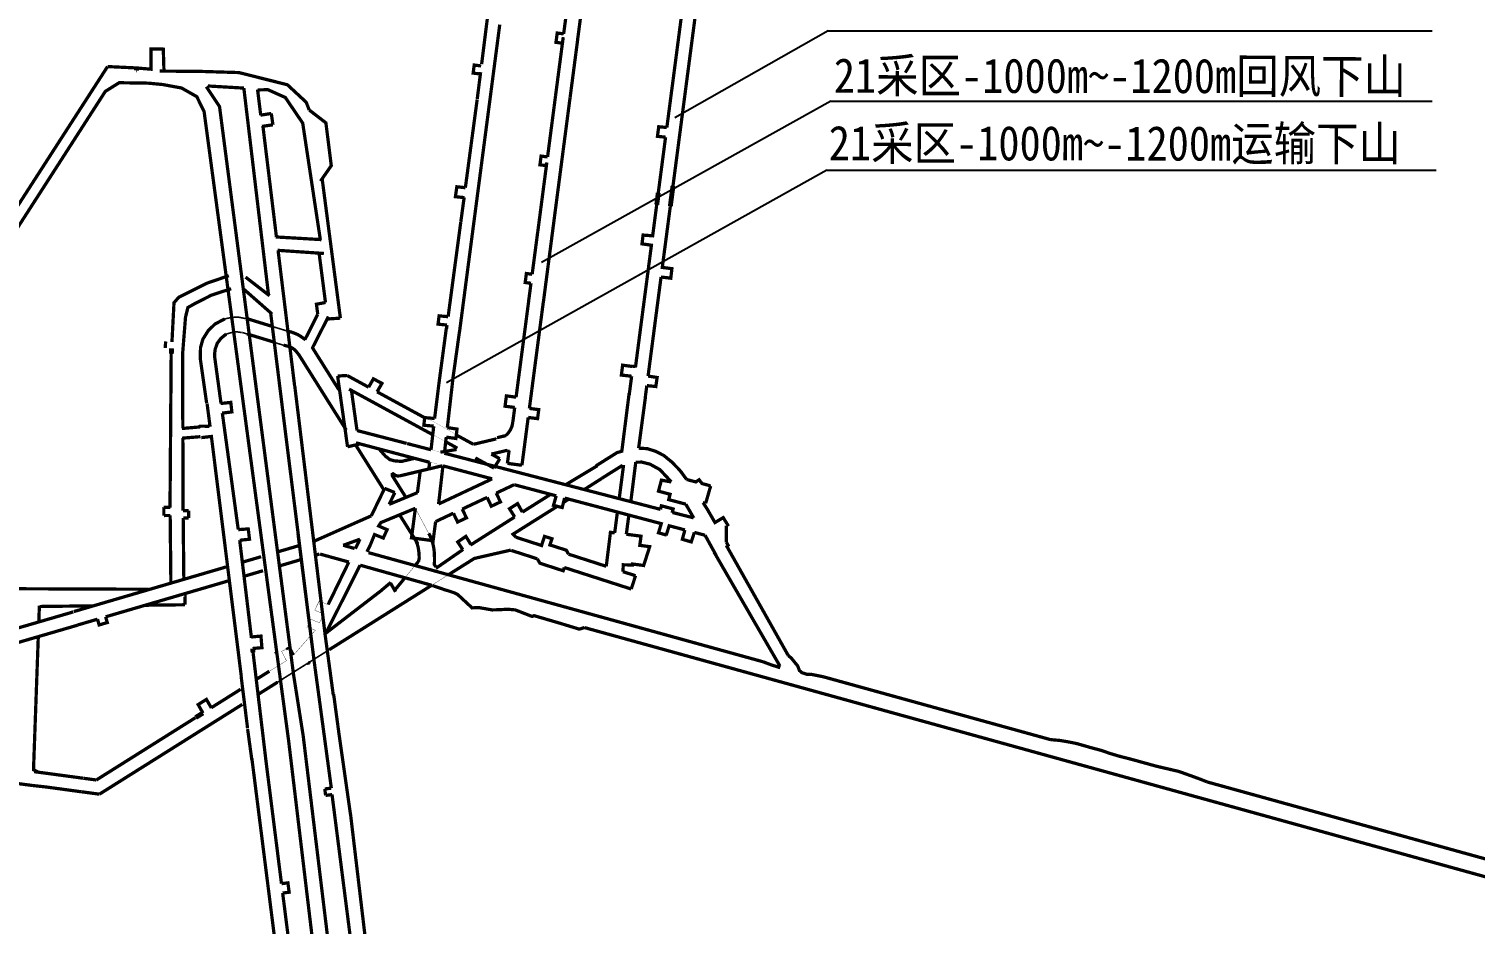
# Model space of a CAD drawing. Extents: x 39491721 to 39501025, y 3850790 to 3853755.
# Drawn here: x 39499094.2 to 39499538.7, y 3853036.1 to 3853311.4 of the extents above; entities that cross this region are included whole.
import ezdxf

# ---------------------------------------------------------------- set-up
doc = ezdxf.new("R2010")
doc.units = 0
doc.header["$MEASUREMENT"] = 0
for name, color, linetype in [('岩巷', 7, 'Continuous'), ('岩巷道名', 7, 'Continuous'), ('月末色框', 7, 'Continuous'), ('煤巷', 7, 'Continuous')]:
    doc.layers.add(name, color=color, linetype=linetype)
doc.layers.add('煤巷ZSLK0900DCJ', color=7, linetype='Continuous', lineweight=0)
doc.styles.add('HZ', font='', dxfattribs={"width": 0.8})
doc.styles.get('HZ').set_extended_font_data('SimSun')

msp = doc.modelspace()

# ---------------------------------------------------------------- linework, layer by layer
at = {"lineweight": -3}
for p, q in [((39499339.85, 3853310.75), (39499292.69, 3853284.05)), ((39499339.85, 3853310.75), (39499525.45, 3853310.75)), ((39499340.67, 3853289.16), (39499251.76, 3853239.55)), ((39499340.67, 3853289.16), (39499525.45, 3853289.16)), ((39499339.43, 3853267.99), (39499222.58, 3853202.59)), ((39499339.43, 3853267.99), (39499526.75, 3853267.99))]:
    msp.add_line(p, q, dxfattribs=at)
at = {"layer": '岩巷', "color": 23}
for points, const_width in [([(39499233.35, 3853300.57), (39499237.52, 3853333.82)], 1), ([(39499300.33, 3853325.56), (39499295.98, 3853292.35)], 1), ([(39499258.56, 3853309.86), (39499260.43, 3853324.15)], 1), ([(39499264.89, 3853323.57), (39499262.86, 3853308.18)], 1), ([(39499235.84, 3853289.13), (39499238.92, 3853312.7)], 1), ([(39499294.7, 3853314.93), (39499291.78, 3853292.57)], 1), ([(39499256.07, 3853290.87), (39499258.43, 3853308.87)], 1), ([(39499258.18, 3853306.99), (39499256.2, 3853307.25), (39499256.58, 3853310.12), (39499258.56, 3853309.86)], 1), ([(39499262.89, 3853308.29), (39499260.54, 3853290.3)], 1), ([(39499135.71, 3853298.76), (39499135.52, 3853305.17), (39499131.76, 3853305.25), (39499131.72, 3853299), (39499129.08, 3853299.22), (39499126.77, 3853299.43)], 1), ([(39499118.39, 3853299.81), (39498994.9, 3853108.21)], 1), ([(39499118.39, 3853299.81), (39499127.32, 3853299.38)], 1), ([(39499127.27, 3853298.74), (39499127.32, 3853299.38)], 1.5), ([(39499127.48, 3853298.75), (39499127.27, 3853298.76)], 1.5), ([(39499127.48, 3853298.75), (39499127.27, 3853298.76)], 1.5), ([(39499127.29, 3853298.6), (39499127.32, 3853299.38)], 1.5), ([(39499180.37, 3853286.45), (39499179.43, 3853288.85), (39499173.65, 3853294.22), (39499158.76, 3853297.96), (39499146.39, 3853298.34), (39499134.39, 3853298.41)], 1), ([(39499233.21, 3853300), (39499231.07, 3853300.28), (39499230.75, 3853297.8), (39499232.94, 3853297.52)], 1), ([(39499232, 3853289.84), (39499233.04, 3853298.09)], 1), ([(39499019.53, 3853139.56), (39499117.71, 3853292.19), (39499121.97, 3853294.84), (39499130.86, 3853294.71), (39499135.28, 3853294.29), (39499141.12, 3853293.22), (39499145.81, 3853290.56), (39499148.06, 3853285.94), (39499174.04, 3853092.47)], 1), ([(39499175.54, 3853112.91), (39499152.8, 3853287.51), (39499148.72, 3853293.62)], 1), ([(39499149.19, 3853293.84), (39499160.27, 3853293.19)], 1), ([(39499167.85, 3853229.65), (39499160.27, 3853293.19)], 1), ([(39499165.46, 3853284.89), (39499164.48, 3853292.76)], 1), ([(39499164.49, 3853292.62), (39499167.66, 3853292.7), (39499173.02, 3853290.3), (39499178.36, 3853282.42), (39499183.79, 3853246.52)], 1), ([(39499230.61, 3853279.46), (39499231.98, 3853289.69)], 1), ([(39499234.21, 3853276.69), (39499235.86, 3853289.29)], 1), ([(39499253.61, 3853272.02), (39499256.07, 3853290.86)], 1), ([(39499260.53, 3853290.27), (39499256.5, 3853259.46)], 1), ([(39499291.81, 3853292.84), (39499290.27, 3853281.07)], 1), ([(39499295.98, 3853292.34), (39499292.16, 3853263.12)], 1), ([(39499168.71, 3853285.37), (39499165.35, 3853284.87)], 1), ([(39499169.22, 3853281.9), (39499168.71, 3853285.37)], 1), ([(39499183.82, 3853264.55), (39499187.14, 3853269.34), (39499185.49, 3853282.5), (39499180.37, 3853286.45)], 1), ([(39499165.85, 3853281.41), (39499169.22, 3853281.9)], 1), ([(39499170.29, 3853247.41), (39499166.13, 3853281.54)], 1), ([(39499290.27, 3853281.07), (39499287.77, 3853281.31), (39499287.39, 3853278.36), (39499289.88, 3853278.1)], 1), ([(39499228.35, 3853262.56), (39499230.61, 3853279.46)], 1), ([(39499231.74, 3853257.83), (39499234.21, 3853276.69)], 1), ([(39499289.88, 3853278.1), (39499287.64, 3853261)], 1), ([(39499253.26, 3853269.34), (39499251.27, 3853269.6), (39499251.62, 3853272.28), (39499253.61, 3853272.02)], 1), ([(39499252.38, 3853262.64), (39499253.39, 3853270.33)], 1), ([(39499257.85, 3853269.75), (39499256.5, 3853259.46)], 1), ([(39499189.94, 3853222.46), (39499184.34, 3853265.29)], 1), ([(39499228.05, 3853259.51), (39499225.3, 3853259.8), (39499225.73, 3853262.85), (39499228.35, 3853262.56)], 1), ([(39499250.56, 3853248.66), (39499252.38, 3853262.64)], 1), ([(39499292.16, 3853263.12), (39499291.34, 3853256.87)], 1.5), ([(39499226.95, 3853252.05), (39499227.98, 3853259.6)], 1), ([(39499256.5, 3853259.46), (39499252.31, 3853227.24)], 1), ([(39499287.64, 3853261), (39499287.17, 3853257.36)], 1.5), ([(39499230.91, 3853251.49), (39499231.74, 3853257.84)], 1), ([(39499287.16, 3853257.35), (39499285.91, 3853247.77), (39499282.97, 3853248), (39499282.64, 3853245.3), (39499285.53, 3853244.87), (39499284.68, 3853238.39)], 1), ([(39499291.34, 3853256.85), (39499288.87, 3853238.05), (39499291.83, 3853237.67), (39499291.48, 3853234.74), (39499288.49, 3853235.1)], 1), ([(39499223.05, 3853222.9), (39499226.94, 3853252)], 1), ([(39499226.57, 3853218.35), (39499230.92, 3853251.6)], 1), ([(39499184.08, 3853246.6), (39499170.09, 3853247.42)], 1), ([(39499248.88, 3853235.95), (39499250.56, 3853248.76)], 1), ([(39499184.87, 3853242.34), (39499170.66, 3853243.31)], 1), ([(39499175.88, 3853201.58), (39499170.79, 3853243.3)], 1), ([(39499183.46, 3853241.99), (39499185.36, 3853227.27)], 1), ([(39499248.52, 3853233.17), (39499246.74, 3853233.41), (39499247.1, 3853236.18), (39499248.88, 3853235.95)], 1), ([(39499284.69, 3853238.41), (39499282.22, 3853219.59)], 1), ([(39499138.74, 3853227.1), (39499140.25, 3853228.86), (39499149.05, 3853233.24), (39499155.66, 3853235.51)], 1), ([(39499142.35, 3853222.77), (39499143.08, 3853225.73), (39499145.31, 3853226.98), (39499150.29, 3853229.51), (39499156.38, 3853231.51)], 1), ([(39499160.1, 3853231.5), (39499168.99, 3853223.68)], 1), ([(39499160.81, 3853235.07), (39499168.19, 3853229.33)], 1), ([(39499247.81, 3853227.81), (39499248.52, 3853233.17)], 1), ([(39499288.49, 3853235.1), (39499286.4, 3853219.16)], 1), ([(39499138.18, 3853215.14), (39499138.82, 3853227.45)], 1), ([(39499185.4, 3853227.27), (39499182.59, 3853226.74), (39499182.98, 3853223.68)], 1), ([(39499244.56, 3853202.92), (39499247.83, 3853227.86)], 1), ([(39499252.29, 3853227.28), (39499249.02, 3853202.34)], 1), ([(39499141.45, 3853211.45), (39499142.36, 3853222.91)], 1), ([(39499160.8, 3853222.33), (39499158.35, 3853222.8), (39499156.3, 3853222.64), (39499154.42, 3853222.22)], 0.5), ([(39499168.51, 3853224.1), (39499172.84, 3853189.06), (39499181.87, 3853117.01), (39499176.93, 3853156.02)], 1), ([(39499182.98, 3853223.68), (39499179.05, 3853215.85)], 1), ([(39499186.27, 3853222.96), (39499181.28, 3853213.15)], 1), ([(39499189.94, 3853222.46), (39499185.88, 3853222.18)], 1), ([(39499222.71, 3853220.32), (39499219.95, 3853220.61), (39499220.28, 3853223.16), (39499223.05, 3853222.9)], 1), ([(39499154.42, 3853222.22), (39499151.44, 3853220.67), (39499149.34, 3853218.63), (39499147.69, 3853216), (39499146.96, 3853213.42), (39499146.87, 3853210.07)], 1), ([(39499159.65, 3853218.03), (39499157.76, 3853218.3), (39499156.75, 3853218.08)], 0.5), ([(39499169.31, 3853219.81), (39499161.1, 3853222.35)], 1), ([(39499173.91, 3853218.39), (39499161.1, 3853222.35)], 0.5), ([(39499179.25, 3853215.8), (39499177.76, 3853216.85), (39499176.88, 3853217.38), (39499175.97, 3853217.77), (39499174.86, 3853218.19), (39499173.88, 3853218.41)], 1), ([(39499220.23, 3853202.37), (39499222.5, 3853219.36)], 1), ([(39499222.55, 3853219.12), (39499222.71, 3853220.32)], 1), ([(39499224.59, 3853204.38), (39499226.6, 3853218.75)], 1), ([(39499282.22, 3853219.59), (39499280.64, 3853207.47)], 1), ([(39499286.66, 3853221.1), (39499284.5, 3853204.64)], 1), ([(39499136.25, 3853215.29), (39499136.1, 3853213.29)], 1), ([(39499154.86, 3853217.57), (39499153.22, 3853216.23), (39499152.1, 3853214.74), (39499151.47, 3853212.92), (39499151.3, 3853211.53), (39499151.26, 3853210.61)], 1), ([(39499156.75, 3853218.08), (39499154.86, 3853217.57)], 0.5), ([(39499172.58, 3853214.09), (39499159.77, 3853218.05)], 0.5), ([(39499169.79, 3853215.01), (39499161.29, 3853217.59)], 1), ([(39499177.08, 3853211.32), (39499176.68, 3853211.84), (39499176.23, 3853212.38), (39499175.52, 3853213.03), (39499174.87, 3853213.41), (39499173.91, 3853213.8), (39499172.52, 3853214.15)], 1), ([(39499189.48, 3853200.42), (39499181.26, 3853213.51)], 1), ([(39499137.58, 3853164.2), (39499137.94, 3853211.59)], 1), ([(39499137.99, 3853211.48), (39499138.07, 3853213.15)], 1.5), ([(39499141.52, 3853188.55), (39499141.44, 3853211.6)], 1), ([(39499148.85, 3853196.28), (39499146.87, 3853210.15)], 1), ([(39499153.26, 3853196.22), (39499151.26, 3853210.85)], 1), ([(39499191.74, 3853188.05), (39499177.07, 3853211.39)], 1), ([(39499192.01, 3853204.83), (39499189.09, 3853204.65)], 1), ([(39499189.09, 3853204.65), (39499192.14, 3853182.9)], 1), ([(39499198.62, 3853201.23), (39499192.01, 3853204.83)], 1), ([(39499279.84, 3853207.58), (39499276.68, 3853207.99), (39499276.3, 3853204.95), (39499279.45, 3853204.6)], 1), ([(39499279.45, 3853204.6), (39499278.68, 3853198.69)], 1), ([(39499280.98, 3853207.77), (39499279.84, 3853207.58)], 1), ([(39499284.5, 3853204.64), (39499287.28, 3853204.21), (39499286.89, 3853201.43), (39499284.12, 3853201.71)], 1), ([(39499175.92, 3853201.6), (39499185.25, 3853125.12)], 1), ([(39499203.9, 3853194.47), (39499192.61, 3853200.63)], 1), ([(39499195.05, 3853187.9), (39499193.34, 3853200.23)], 1), ([(39499201.22, 3853199.81), (39499202.72, 3853202.4), (39499200.09, 3853203.79), (39499198.62, 3853201.23)], 1), ([(39499218.9, 3853191.61), (39499220.23, 3853202.37)], 1), ([(39499222.81, 3853188.79), (39499224.59, 3853204.38)], 1), ([(39499243.94, 3853198.16), (39499244.56, 3853202.92)], 1), ([(39499249.04, 3853202.44), (39499248.02, 3853194.7)], 1), ([(39499284.12, 3853201.71), (39499283.63, 3853198.01)], 1), ([(39499149.9, 3853189.05), (39499148.97, 3853196.19)], 1), ([(39499153.15, 3853196.21), (39499156.26, 3853196.55), (39499156.59, 3853193.63), (39499153.62, 3853193.25)], 1), ([(39499207.68, 3853196.28), (39499201.22, 3853199.81)], 1), ([(39499215.85, 3853191.83), (39499207.68, 3853196.28)], 1), ([(39499243.52, 3853194.99), (39499240.55, 3853195.38), (39499240.96, 3853198.55), (39499243.94, 3853198.16)], 1), ([(39499278.7, 3853199.47), (39499276.38, 3853181.14)], 1), ([(39499283.72, 3853198.41), (39499281.6, 3853182.48)], 1), ([(39499156.53, 3853172.3), (39499153.66, 3853193.26)], 1), ([(39499218.33, 3853186.61), (39499203.9, 3853194.47)], 1), ([(39499218.63, 3853189.25), (39499215.59, 3853189.53), (39499215.85, 3853191.87), (39499218.9, 3853191.61)], 1), ([(39499225.7, 3853186.61), (39499215.84, 3853192.12)], 0.05), ([(39499242.93, 3853190.44), (39499243.52, 3853194.99)], 1), ([(39499247.66, 3853191.93), (39499245.74, 3853177.22)], 1), ([(39499247.66, 3853191.93), (39499250.54, 3853191.55), (39499250.9, 3853194.33), (39499248.02, 3853194.7)], 1), ([(39499149.64, 3853189.22), (39499146.8, 3853189.24), (39499146.58, 3853188.99), (39499141.26, 3853188.53)], 1), ([(39499210.31, 3853183.94), (39499195.05, 3853187.9)], 1), ([(39499217.8, 3853181.99), (39499218.63, 3853189.25)], 1), ([(39499222.47, 3853185.87), (39499225.44, 3853185.46), (39499225.79, 3853188.36), (39499222.81, 3853188.79)], 1), ([(39499240.73, 3853186.32), (39499241.14, 3853186.71), (39499241.59, 3853187.2)], 1), ([(39499240.73, 3853186.32), (39499241.14, 3853186.71), (39499241.59, 3853187.2)], 1), ([(39499241.59, 3853187.2), (39499242.19, 3853188.1), (39499242.69, 3853189.24), (39499242.92, 3853190.44)], 1), ([(39499141.28, 3853185.55), (39499146.95, 3853186.01)], 1), ([(39499141.61, 3853163.22), (39499141.53, 3853185.57)], 1), ([(39499159.5, 3853112.23), (39499150.3, 3853186.08), (39499147.2, 3853185.72)], 1), ([(39499192.14, 3853182.9), (39499195.98, 3853183.79)], 1), ([(39499209.46, 3853180.22), (39499194.73, 3853184.12)], 1), ([(39499203.31, 3853169.66), (39499194.85, 3853183.12)], 1), ([(39499217.8, 3853181.99), (39499210.45, 3853183.9)], 1), ([(39499222.22, 3853184.52), (39499217.78, 3853186.99)], 0.05), ([(39499221.91, 3853180.92), (39499222.47, 3853185.87)], 1), ([(39499225.89, 3853182.48), (39499222.31, 3853184.44)], 1), ([(39499230.83, 3853183.66), (39499225.57, 3853186.53)], 1), ([(39499230.83, 3853183.66), (39499237.84, 3853185.33)], 1), ([(39499238.12, 3853185.7), (39499240.79, 3853186.34)], 1), ([(39499238.12, 3853185.7), (39499240.79, 3853186.34)], 1), ([(39499238.12, 3853185.7), (39499238.19, 3853185.41)], 1), ([(39499238.12, 3853185.7), (39499238.19, 3853185.41)], 1), ([(39499281.6, 3853182.48), (39499284.22, 3853182.33), (39499286.78, 3853181.53), (39499289.34, 3853180.22), (39499291.73, 3853178.27), (39499293.78, 3853176.19), (39499294.89, 3853174.9)], 1), ([(39499201.75, 3853182.33), (39499203.79, 3853180.01), (39499205.15, 3853178.96), (39499206.46, 3853178.6), (39499207.56, 3853178.5), (39499208.98, 3853178.38)], 1), ([(39499208.73, 3853178.4), (39499212.74, 3853179.35)], 1), ([(39499217.36, 3853178.13), (39499209.38, 3853180.24)], 1), ([(39499217.13, 3853176.08), (39499217.36, 3853178.13)], 1), ([(39499221.74, 3853180.84), (39499217.53, 3853182.11)], 0.05), ([(39499220.67, 3853181.24), (39499225.67, 3853182.08)], 1), ([(39499244.38, 3853175.08), (39499221.91, 3853180.92)], 1), ([(39499237.16, 3853176.34), (39499231.4, 3853179.48)], 1), ([(39499236.34, 3853180.65), (39499239.12, 3853181.32)], 1), ([(39499238.93, 3853179.24), (39499236.34, 3853180.65)], 1), ([(39499236.36, 3853180.66), (39499241.3, 3853181.83)], 1), ([(39499238.93, 3853179.24), (39499237.16, 3853176.34)], 1), ([(39499241.79, 3853181.77), (39499241.27, 3853177.8)], 1), ([(39499268.46, 3853177.02), (39499274.94, 3853181.09), (39499276.43, 3853181.55)], 1), ([(39499279.19, 3853166.03), (39499280.72, 3853178.17)], 1), ([(39499280.72, 3853178.17), (39499282.6, 3853178.19), (39499285.09, 3853177.56), (39499288.1, 3853175.9), (39499289.93, 3853173.96), (39499291.01, 3853172.79)], 1), ([(39499205.55, 3853174.18), (39499206.14, 3853174.61), (39499206.99, 3853174.04), (39499207.57, 3853173.93), (39499208.58, 3853174)], 1), ([(39499210.08, 3853167.34), (39499205.71, 3853174.3)], 1), ([(39499208.33, 3853173.99), (39499221.33, 3853177.08)], 1), ([(39499214.53, 3853175.78), (39499213.61, 3853168.75)], 1), ([(39499221.98, 3853176.88), (39499217.34, 3853178.31)], 0.05), ([(39499220.12, 3853165.3), (39499221.46, 3853177.04)], 1), ([(39499236.58, 3853173.04), (39499221.46, 3853177.04)], 1), ([(39499241.27, 3853177.8), (39499245.74, 3853177.22)], 1), ([(39499288.33, 3853163.66), (39499244.38, 3853175.08)], 1), ([(39499259.17, 3853171.24), (39499268.89, 3853177.06)], 1), ([(39499270.21, 3853173.16), (39499276.63, 3853177.19)], 1), ([(39499275.63, 3853166.96), (39499276.98, 3853177.32)], 1), ([(39499290.04, 3853173.84), (39499291.64, 3853172.09)], 1), ([(39499158.36, 3853158.84), (39499156.53, 3853172.31)], 1), ([(39499158.56, 3853157.43), (39499158.37, 3853158.81), (39499156.53, 3853172.31)], 1), ([(39499199.45, 3853161.68), (39499203.54, 3853170.12)], 1), ([(39499203.54, 3853170.12), (39499206.68, 3853168.82)], 1), ([(39499220.12, 3853165.3), (39499236.58, 3853173.04)], 1), ([(39499237.85, 3853168.66), (39499243.35, 3853171.25)], 1), ([(39499250.55, 3853169.34), (39499243.35, 3853171.25)], 1), ([(39499256.28, 3853167.82), (39499250.55, 3853169.34)], 1), ([(39499264.89, 3853169.75), (39499270.21, 3853173.13)], 1), ([(39499296.09, 3853165.26), (39499290.84, 3853166.66), (39499291.27, 3853168.3), (39499287.7, 3853169.26), (39499288.6, 3853172.64), (39499291.64, 3853172.09)], 1), ([(39499204.93, 3853165.2), (39499206.68, 3853168.82)], 1), ([(39499204.93, 3853165.2), (39499213.62, 3853168.8)], 1), ([(39499205.87, 3853165.59), (39499205.44, 3853166.26)], 1), ([(39499205.87, 3853165.59), (39499205.67, 3853165.91)], 1), ([(39499210.08, 3853167.34), (39499209.93, 3853167.59)], 1), ([(39499227.4, 3853163.75), (39499235.05, 3853167.34)], 1), ([(39499237.85, 3853168.66), (39499239.13, 3853165.95), (39499236.32, 3853164.63), (39499235.05, 3853167.34)], 1), ([(39499243.51, 3853161.32), (39499241.91, 3853163.87), (39499244.4, 3853165.43), (39499245.87, 3853162.81)], 1), ([(39499243.87, 3853155.09), (39499243, 3853156.04), (39499256.61, 3853164.6)], 1), ([(39499245.87, 3853162.81), (39499254.56, 3853168.28)], 1), ([(39499253.81, 3853168.02), (39499254.33, 3853168.34)], 1), ([(39499258.85, 3853167.14), (39499258.11, 3853164.23), (39499255.43, 3853164.89), (39499256.28, 3853167.82)], 1), ([(39499258.51, 3853165.8), (39499260.11, 3853166.8)], 1), ([(39499290.23, 3853155.74), (39499287.71, 3853156.46), (39499288.56, 3853159.27), (39499258.85, 3853167.14)], 1), ([(39499259.95, 3853166.6), (39499260.22, 3853166.77)], 1), ([(39499291.9, 3853162.59), (39499292.21, 3853163.79), (39499288.59, 3853164.75), (39499288.33, 3853163.66)], 1), ([(39499296.09, 3853165.26), (39499298.55, 3853161)], 1), ([(39499308.56, 3853158.66), (39499308.95, 3853158.91), (39499307.59, 3853161.13), (39499305.06, 3853159.61), (39499302.69, 3853163.72), (39499301.4, 3853165.74)], 1), ([(39499137.67, 3853164.28), (39499135.67, 3853164.26)], 1), ([(39499135.67, 3853164.26), (39499135.69, 3853161.76)], 1), ([(39499135.69, 3853161.76), (39499137.69, 3853161.78)], 1), ([(39499137.85, 3853140.98), (39499137.63, 3853161.78)], 1), ([(39499143.33, 3853163.27), (39499141.61, 3853163.28)], 1), ([(39499141.63, 3853160.98), (39499143.32, 3853160.97)], 1), ([(39499141.83, 3853142.14), (39499141.63, 3853160.98)], 1), ([(39499143.32, 3853160.97), (39499143.33, 3853163.27)], 1), ([(39499199.45, 3853161.68), (39499181.83, 3853153.86)], 1), ([(39499202.17, 3853159.51), (39499212.99, 3853163.99)], 1), ([(39499213.76, 3853153.04), (39499208.14, 3853161.98)], 1), ([(39499213.76, 3853153.04), (39499208.14, 3853161.98)], 1), ([(39499212.99, 3853163.99), (39499211.8, 3853154.9), (39499218.44, 3853154.03), (39499219.21, 3853159.9)], 1), ([(39499217.09, 3853156.27), (39499212.99, 3853163.99)], 0.1), ([(39499219.21, 3853159.9), (39499224.68, 3853162.48)], 1), ([(39499227.4, 3853163.75), (39499228.68, 3853161.04), (39499225.96, 3853159.76), (39499224.68, 3853162.48)], 1), ([(39499229.89, 3853152.67), (39499243.51, 3853161.32)], 1), ([(39499274.24, 3853156.43), (39499275.08, 3853162.84)], 1), ([(39499275.08, 3853162.73), (39499275.09, 3853162.83)], 1), ([(39499277.82, 3853156.01), (39499278.59, 3853161.91)], 1), ([(39499278.67, 3853161.88), (39499278.67, 3853161.89)], 1), ([(39499298.51, 3853161.06), (39499292, 3853162.7)], 1), ([(39499159, 3853154.16), (39499162.01, 3853154.48), (39499161.63, 3853157.65), (39499158.56, 3853157.43)], 1), ([(39499199.17, 3853152.77), (39499200.44, 3853155.92), (39499203.12, 3853154.84), (39499204.3, 3853157.42), (39499201.71, 3853158.55), (39499202.55, 3853159.85)], 1), ([(39499219.27, 3853145.98), (39499218.84, 3853146.64), (39499218.86, 3853147.91), (39499218.85, 3853149.69), (39499218.72, 3853151.33), (39499218.39, 3853153.06), (39499217.94, 3853154.48), (39499217.48, 3853155.6), (39499217.09, 3853156.27)], 1), ([(39499271.65, 3853146.15), (39499272.94, 3853156.6), (39499274.24, 3853156.43)], 1), ([(39499277.82, 3853156.01), (39499282.33, 3853155.42), (39499281.96, 3853152.59), (39499285, 3853152.2), (39499283.15, 3853146.41), (39499279.75, 3853146.85), (39499279.72, 3853146.56), (39499276.9, 3853146.62), (39499276.76, 3853144.51)], 1), ([(39499295.82, 3853157.34), (39499290.98, 3853158.62), (39499290.08, 3853155.7)], 1), ([(39499298.72, 3853156.58), (39499297.78, 3853153.65), (39499295.04, 3853154.46), (39499295.82, 3853157.34)], 1), ([(39499302.02, 3853155.7), (39499298.72, 3853156.58)], 1), ([(39499305.42, 3853149.53), (39499302.02, 3853155.7)], 1), ([(39499308.56, 3853158.66), (39499308.56, 3853153.55), (39499308.56, 3853153.55), (39499308.56, 3853153.55), (39499308.56, 3853153.55), (39499308.56, 3853153.55), (39499308.56, 3853153.55)], 1), ([(39499162.61, 3853124.12), (39499159, 3853154.16)], 1), ([(39499177.77, 3853152.67), (39499170.64, 3853150.58)], 1), ([(39499195.96, 3853154.49), (39499190.81, 3853152.61)], 1), ([(39499190.81, 3853152.61), (39499194.32, 3853151.64)], 1), ([(39499195.96, 3853154.49), (39499194.55, 3853151.58)], 1), ([(39499194.55, 3853151.58), (39499195.96, 3853154.49)], 0.1), ([(39499199.17, 3853152.77), (39499198.08, 3853150.6)], 1), ([(39499213.96, 3853147.58), (39499214.17, 3853148.72), (39499214.11, 3853150.23), (39499213.85, 3853151.95), (39499213.52, 3853153.12), (39499213.17, 3853153.98)], 1), ([(39499219.29, 3853145.53), (39499227.68, 3853151.35)], 1), ([(39499227.55, 3853151.29), (39499226, 3853153.63), (39499228.5, 3853155.36), (39499230.05, 3853152.86)], 1), ([(39499243.86, 3853155.1), (39499251.77, 3853152.55), (39499252.67, 3853155.36), (39499254.96, 3853154.63), (39499254.96, 3853154.63)], 1), ([(39499251.77, 3853152.55), (39499252.67, 3853155.36), (39499254.96, 3853154.63), (39499254.34, 3853152.72), (39499259.39, 3853151.1), (39499260.05, 3853149.89)], 1), ([(39499327.58, 3853118.73), (39499308.54, 3853152.59)], 1), ([(39499309.32, 3853152.24), (39499308.56, 3853153.55)], 1), ([(39499309.32, 3853152.24), (39499308.9, 3853151.97)], 1), ([(39499165.6, 3853149.11), (39499159.81, 3853147.41)], 1), ([(39499178.33, 3853148.36), (39499171.2, 3853146.27)], 1), ([(39499179.63, 3853127.4), (39499180.82, 3853129.86), (39499183.53, 3853128.82), (39499184.82, 3853131.48), (39499182.04, 3853132.65), (39499183.45, 3853135.5), (39499186.19, 3853134.32), (39499192.56, 3853147.46)], 0.1), ([(39499183.53, 3853149.96), (39499182.39, 3853149.55)], 1), ([(39499183.7, 3853149.91), (39499192.56, 3853147.46)], 1), ([(39499192.54, 3853147.46), (39499186.2, 3853134.43)], 1), ([(39499198.59, 3853150.35), (39499319.87, 3853116.79)], 1), ([(39499213.94, 3853147.66), (39499212.97, 3853146.48)], 1), ([(39499223.27, 3853143.63), (39499231.13, 3853148.58)], 1), ([(39499231.01, 3853148.55), (39499242.34, 3853151.14)], 1), ([(39499242.41, 3853151.05), (39499250.45, 3853148.46)], 1), ([(39499250.45, 3853148.46), (39499251.27, 3853147.09), (39499258.41, 3853144.79), (39499258.73, 3853145.79)], 1), ([(39499260.05, 3853149.89), (39499271.65, 3853146.15)], 1), ([(39499323.8, 3853117.6), (39499304.82, 3853150.44)], 1), ([(39499154.81, 3853145.95), (39499108, 3853132.23)], 1), ([(39499166.19, 3853144.8), (39499160.32, 3853143.08)], 1), ([(39499196.01, 3853146.5), (39499185.5, 3853125.61)], 1), ([(39499196.01, 3853146.5), (39499218.01, 3853140.32)], 1), ([(39499209.83, 3853142.68), (39499206.62, 3853138.78)], 1), ([(39499209.83, 3853142.68), (39499212.97, 3853146.48)], 0.1), ([(39499218.11, 3853140.39), (39499223.27, 3853143.63)], 0.1), ([(39499279.33, 3853139.16), (39499258.73, 3853145.79)], 1), ([(39499276.76, 3853144.51), (39499280.65, 3853143.26)], 1), ([(39499280.65, 3853143.26), (39499279.33, 3853139.16)], 1), ([(39499020.38, 3853139.51), (39499131.07, 3853139.1)], 1), ([(39499155.75, 3853141.74), (39499117.79, 3853130.62)], 1), ([(39499185.21, 3853125.39), (39499202.33, 3853138.57)], 1), ([(39499202.33, 3853138.57), (39499205.44, 3853141.2)], 1), ([(39499205.35, 3853141.02), (39499206.9, 3853138.29)], 1), ([(39499210.76, 3853135.76), (39499218.11, 3853140.39)], 1), ([(39499218.16, 3853140.27), (39499222.3, 3853138.84), (39499222.71, 3853138.75), (39499224.89, 3853138.02), (39499225.94, 3853137.53), (39499230.42, 3853133.37), (39499232.39, 3853133.48), (39499236.56, 3853132.75), (39499238.95, 3853132.81), (39499241.28, 3853132.96), (39499243.68, 3853132.75), (39499248.86, 3853130.74), (39499249.47, 3853130.98), (39499256.84, 3853128.82), (39499263.37, 3853126.83), (39499264.93, 3853127.32)], 1), ([(39499097.26, 3853129.04), (39499097.44, 3853134.01)], 1), ([(39499097.53, 3853133.8), (39499114.02, 3853134)], 1), ([(39499129.95, 3853134.18), (39499142.18, 3853134.33)], 1), ([(39499141.88, 3853137.52), (39499141.88, 3853137.68)], 1), ([(39499142.18, 3853134.33), (39499142.16, 3853137.5), (39499141.89, 3853137.41)], 1), ([(39499197.57, 3853127.46), (39499210.76, 3853135.76)], 1), ([(39499107.85, 3853132.13), (39499073.21, 3853122.04)], 1), ([(39499115.3, 3853129.89), (39499109.21, 3853128.11)], 1), ([(39499115.3, 3853129.89), (39499115.81, 3853128.13), (39499118.31, 3853128.86), (39499117.79, 3853130.62)], 1), ([(39499109.21, 3853128.06), (39499074.42, 3853117.92)], 1), ([(39499162.96, 3853120.88), (39499165.83, 3853121.14), (39499165.53, 3853124.7), (39499162.54, 3853124.42)], 1), ([(39499179.69, 3853127.54), (39499182.25, 3853126.5), (39499175.58, 3853118.89)], 0.1), ([(39499187.77, 3853106.51), (39499185.23, 3853125.27)], 1), ([(39499186.56, 3853120.54), (39499197.57, 3853127.46)], 1), ([(39499186.56, 3853120.54), (39499194.99, 3853125.84)], 1), ([(39499264.93, 3853127.32), (39500124.9, 3852889.31)], 1), ([(39499095.63, 3853083.56), (39499097.1, 3853124.53)], 1), ([(39499163.11, 3853119.64), (39499162.96, 3853120.88)], 1.5), ([(39499168.18, 3853113.96), (39499173.38, 3853117.11), (39499171.88, 3853120), (39499173.41, 3853120.72)], 0.1), ([(39499170.63, 3853110.52), (39499186.56, 3853120.54)], 0.5), ([(39499173.26, 3853120.62), (39499174.35, 3853121.27), (39499175.59, 3853118.9)], 0.75), ([(39499163.92, 3853112.78), (39499163.11, 3853119.64)], 1), ([(39499169.7, 3853119.49), (39499170.3, 3853119.79)], 0.5), ([(39499180.83, 3853116.67), (39499180.03, 3853116.57)], 0.75), ([(39499180.09, 3853116.32), (39499180.15, 3853115.88)], 0.75), ([(39499183.96, 3853101.62), (39499181.87, 3853117.01)], 1), ([(39499319.87, 3853116.79), (39499322.59, 3853115.76), (39499323.94, 3853115.36), (39499325.13, 3853114.97)], 1), ([(39499325.03, 3853115.48), (39499323.8, 3853117.6)], 1), ([(39499325.03, 3853115.48), (39499323.8, 3853117.6)], 1), ([(39499327.58, 3853118.73), (39499328.6, 3853117.85), (39499329.56, 3853116.64), (39499330.47, 3853115.56), (39499331.02, 3853114.11), (39499331.81, 3853113.43), (39499333.3, 3853112.95), (39499334.45, 3853112.98)], 1), ([(39499164.09, 3853111.37), (39499168.11, 3853113.89)], 1), ([(39499164.09, 3853111.37), (39499168.11, 3853113.89)], 1), ([(39499178.44, 3853094.47), (39499175.54, 3853112.91)], 1), ([(39499182.17, 3853114.86), (39499182.26, 3853114.07)], 0.75), ([(39499182.3, 3853113.76), (39499182.4, 3853112.96)], 0.75), ([(39499334.45, 3853112.98), (39499338.39, 3853112.18)], 1), ([(39499408.16, 3853092.87), (39499338.39, 3853112.18)], 1), ([(39499150.25, 3853102.66), (39499159.3, 3853108.35)], 1), ([(39499164.64, 3853106.75), (39499170.63, 3853110.52)], 1), ([(39499150.28, 3853102.62), (39499148.77, 3853105.23), (39499146.23, 3853103.64), (39499147.72, 3853101.01)], 1), ([(39499147.57, 3853096.01), (39499159.82, 3853103.71)], 1), ([(39499187.16, 3853077.94), (39499183.77, 3853103.02)], 1), ([(39499189.45, 3853095.09), (39499187.87, 3853106.8)], 1), ([(39499114.94, 3853080.45), (39499145.4, 3853099.61)], 1), ([(39499145.46, 3853099.65), (39499147.7, 3853101.05)], 1.5), ([(39499115.89, 3853076.09), (39499147.57, 3853096.01)], 1), ([(39499194.76, 3852959.99), (39499178.45, 3853094.54)], 1), ([(39499193.04, 3853069.9), (39499189.45, 3853095.09)], 1), ([(39499174.04, 3853092.47), (39499199.09, 3852883.3)], 1), ([(39499408.16, 3853092.87), (39499410.9, 3853092.63), (39499413.46, 3853092.21), (39499415.94, 3853091.72), (39499417.6, 3853091.27), (39499420.26, 3853090.49), (39499423.88, 3853089.52), (39499426.38, 3853088.64), (39499429.24, 3853087.79), (39499433.26, 3853086.75), (39499440.72, 3853084.69), (39499447.62, 3853083.08), (39499451.06, 3853081.85), (39499454.15, 3853080.72)], 1), ([(39499162.72, 3853087.24), (39499167.05, 3853052.97)], 1), ([(39499166.91, 3853087.58), (39499171.21, 3853053.55)], 1), ([(39499073.94, 3853081.56), (39499095.26, 3853078.77)], 1), ([(39499095.31, 3853083.75), (39499096.99, 3853082.92)], 1), ([(39499095.84, 3853083.02), (39499110.86, 3853081)], 1), ([(39499110.94, 3853080.99), (39499114.94, 3853080.45)], 1), ([(39499454.15, 3853080.72), (39499456.33, 3853079.85)], 1), ([(39499110.23, 3853076.84), (39499099.74, 3853078.27), (39499095.26, 3853078.77)], 1), ([(39499110.28, 3853076.84), (39499115.89, 3853076.09)], 1), ([(39499187.16, 3853077.94), (39499185.16, 3853077.7)], 1), ([(39499185.16, 3853077.7), (39499185.4, 3853075.72)], 1), ([(39499185.4, 3853075.72), (39499187.43, 3853075.96)], 1), ([(39499194.85, 3853017.6), (39499187.37, 3853076.01)], 1), ([(39499456.33, 3853079.85), (39500154.14, 3852886.72)], 1), ([(39499202.74, 3852988.55), (39499193.05, 3853070.02)], 1), ([(39499171.21, 3853053.55), (39499171.84, 3853048.57)], 1), ([(39499167.05, 3853052.97), (39499172.61, 3853009.01)], 1), ([(39499171.84, 3853048.57), (39499173.82, 3853048.82), (39499174.19, 3853045.95), (39499172.2, 3853045.69)], 1), ([(39499172.2, 3853045.69), (39499176.22, 3853013.96)], 1)]:
    msp.add_lwpolyline(points, dxfattribs=dict(at, const_width=const_width))
at = {"layer": '月末色框', "const_width": 0.05}
msp.add_lwpolyline([(39499194.85, 3853183.12), (39499194.85, 3853183.12)], dxfattribs=at)
at = {"layer": '月末色框'}
msp.add_lwpolyline([(39499241.3, 3853181.83), (39499241.79, 3853181.77)], dxfattribs=at)
at = {"layer": '煤巷', "color": 7, "const_width": 1}
for points in [[(39499294.69, 3853175.11), (39499296.35, 3853172.85)], [(39499296.35, 3853172.85), (39499299.18, 3853172.1), (39499300.18, 3853172.77), (39499301.09, 3853171.59), (39499303.66, 3853170.91)], [(39499302.2, 3853165.52), (39499302.2, 3853165.52), (39499303.74, 3853170.84)], [(39499301.36, 3853165.75), (39499302.2, 3853165.52)], [(39499161.42, 3853096.33), (39499159.44, 3853112.31)], [(39499165.86, 3853096.47), (39499163.92, 3853112.78)], [(39499162.74, 3853086.58), (39499161.43, 3853096.11)], [(39499166.95, 3853087.33), (39499165.86, 3853096.54)]]:
    msp.add_lwpolyline(points, dxfattribs=at)
at = {"layer": '煤巷ZSLK0900DCJ', "color": 7, "linetype": 'Continuous', "lineweight": 15, "flags": 128}
msp.add_lwpolyline([(39499296.35, 3853172.85), (39499299.18, 3853172.1), (39499300.18, 3853172.77), (39499301.09, 3853171.59), (39499303.66, 3853170.91)], dxfattribs=at)

# ---------------------------------------------------------------- texts
at = {"layer": '岩巷道名', "color": 7, "style": 'HZ', "width": 0.9}
for s, p in [('21采区-1000m~-1200m回风下山', (39499341.59, 3853291.76)), ('21采区-1000m~-1200m运输下山', (39499340.04, 3853271.01))]:
    msp.add_text(s, height=10.625, rotation=359.9416, dxfattribs=at).set_placement(p)

doc.saveas('drawing.dxf')
